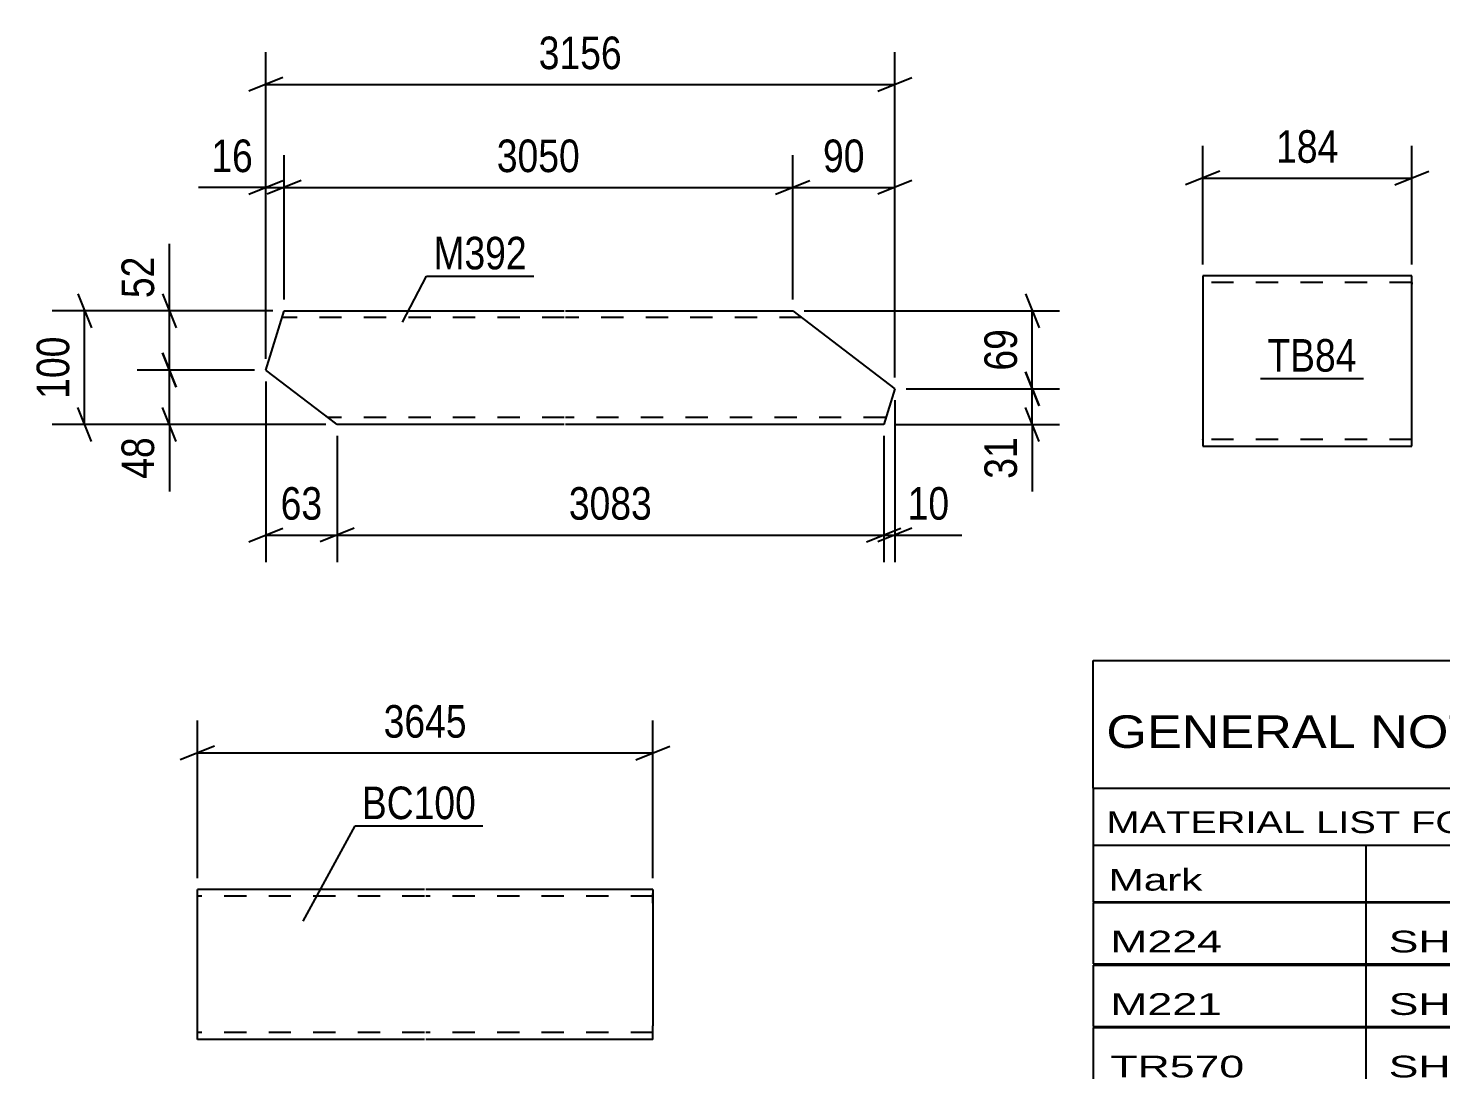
# Model space of a CAD drawing. Header units: millimetres. Extents: x 0 to 841, y 0 to 594.
# Drawn here: x 422.3 to 546.6, y 94.2 to 185.9 of the extents above; entities that cross this region are included whole.
import ezdxf

# ---------------------------------------------------------------- set-up
doc = ezdxf.new("R2010")
doc.units = ezdxf.units.MM
doc.linetypes.add('DXK_LINE_DOT2', pattern=[3.9198, 1.9599, -1.9599])
doc.styles.add('Arial Narrow', font='ARIALN.TTF', dxfattribs={"height": 0.2})

# ---------------------------------------------------------------- blocks, each defined once
blk = doc.blocks.new('Part-103655156-11406 - 11405')
at = {"color": 2, "linetype": 'Continuous'}
for p, q in [((457.14, 110.1), (437.14, 110.1)), ((437.14, 96.99), (437.14, 110.1)), ((477.24, 110.1), (457.24, 110.1)), ((477.24, 110.1), (477.24, 110.01)), ((477.24, 110.01), (477.24, 108.9)), ((477.24, 108.9), (477.24, 98.1)), ((437.14, 96.9), (437.14, 96.99)), ((477.24, 96.9), (477.24, 98.1)), ((457.14, 96.9), (437.14, 96.9)), ((477.24, 96.9), (457.24, 96.9))]:
    blk.add_line(p, q, dxfattribs=at)
at = {"color": 7, "linetype": 'DXK_LINE_DOT2'}
for p, q in [((457.14, 109.5), (437.14, 109.5)), ((477.24, 109.5), (457.24, 109.5)), ((477.24, 108.9), (477.24, 109.75)), ((437.14, 97.5), (437.14, 97.55)), ((457.14, 97.5), (437.14, 97.5)), ((477.24, 97.5), (457.24, 97.5)), ((477.24, 97.55), (477.24, 97.87)), ((477.24, 97.5), (477.24, 97.55))]:
    blk.add_line(p, q, dxfattribs=at)
blk = doc.blocks.new('Part-103655156-14310 - 14309')
at = {"color": 2, "linetype": 'Continuous'}
for p, q in [((443.16, 155.81), (444.78, 161.02)), ((444.78, 161.02), (469.44, 161.02)), ((469.54, 161.02), (489.54, 161.02)), ((489.54, 161.02), (498.54, 154.16)), ((449.44, 151.02), (443.16, 155.81)), ((498.54, 154.16), (497.55, 151.02)), ((469.44, 151.02), (449.44, 151.02)), ((497.55, 151.02), (469.54, 151.02))]:
    blk.add_line(p, q, dxfattribs=at)
at = {"color": 7, "linetype": 'DXK_LINE_DOT2'}
for p, q in [((469.44, 160.42), (444.59, 160.42)), ((490.33, 160.42), (469.54, 160.42)), ((449.44, 151.02), (448.42, 151.8)), ((469.44, 151.62), (448.65, 151.62)), ((497.74, 151.62), (469.54, 151.62))]:
    blk.add_line(p, q, dxfattribs=at)
blk = doc.blocks.new('Part-103655156-13956 - 13955')
at = {"color": 2, "linetype": 'Continuous'}
for p, q in [((544.03, 164.1), (525.63, 164.1)), ((525.63, 164.1), (525.63, 149.19)), ((544.03, 150.3), (544.03, 164.1)), ((544.03, 149.1), (544.03, 150.3)), ((525.63, 149.19), (525.63, 149.1)), ((525.63, 149.1), (544.03, 149.1))]:
    blk.add_line(p, q, dxfattribs=at)
at = {"color": 7, "linetype": 'DXK_LINE_DOT2'}
for p, q in [((544.03, 163.5), (525.63, 163.5)), ((544.03, 163.5), (544.03, 163.45)), ((544.03, 163.45), (544.03, 163.5)), ((544.03, 163.36), (544.03, 163.45)), ((544.03, 163.45), (544.03, 163.36)), ((525.63, 149.7), (525.63, 149.74)), ((544.03, 149.7), (525.63, 149.7)), ((544.03, 149.74), (544.03, 150.07)), ((544.03, 149.7), (544.03, 149.74))]:
    blk.add_line(p, q, dxfattribs=at)
blk = doc.blocks.new('StraightDimension-103655156-11410 - 11405')
at = {"color": 7, "linetype": 'Continuous'}
for p, q in [((437.14, 111.1), (437.14, 124.96)), ((477.24, 111.1), (477.24, 124.96)), ((438.64, 122.71), (435.64, 121.51)), ((437.14, 122.11), (477.24, 122.11)), ((475.74, 121.51), (478.74, 122.71))]:
    blk.add_line(p, q, dxfattribs=at)
at = {"color": 0}
blk.add_wipeout([(461.45, 122.86), (461.45, 127.06), (452.94, 127.06), (452.94, 122.86)], dxfattribs=at)
at = {"color": 3, "style": 'Arial Narrow'}
blk.add_text('3645', height=2.863, dxfattribs=at).set_placement((453.54, 123.46))
blk = doc.blocks.new('StraightDimension-103655156-14487 - 14309')
at = {"color": 7, "linetype": 'Continuous'}
for p, q in [((449.44, 150.02), (449.44, 138.89)), ((497.55, 150.02), (497.55, 138.89)), ((450.94, 141.89), (447.94, 140.69)), ((496.05, 140.69), (499.05, 141.89)), ((449.44, 141.29), (497.55, 141.29))]:
    blk.add_line(p, q, dxfattribs=at)
at = {"color": 0}
blk.add_wipeout([(477.75, 142.04), (477.75, 146.24), (469.24, 146.24), (469.24, 142.04)], dxfattribs=at)
at = {"color": 3, "style": 'Arial Narrow'}
blk.add_text('3083', height=2.863, dxfattribs=at).set_placement((469.84, 142.64))
blk = doc.blocks.new('StraightDimension-103655156-14343 - 14309')
at = {"color": 7, "linetype": 'Continuous'}
for p, q in [((489.54, 162.02), (489.54, 174.73)), ((498.54, 155.16), (498.54, 174.73)), ((488.04, 171.28), (491.04, 172.48)), ((489.54, 171.88), (498.54, 171.88)), ((500.04, 172.48), (497.04, 171.28))]:
    blk.add_line(p, q, dxfattribs=at)
at = {"color": 0}
blk.add_wipeout([(496.47, 172.63), (496.47, 176.83), (491.61, 176.83), (491.61, 172.63)], dxfattribs=at)
at = {"color": 3, "style": 'Arial Narrow'}
blk.add_text('90', height=2.863, dxfattribs=at).set_placement((492.21, 173.23))
blk = doc.blocks.new('StraightDimension-103655156-14345 - 14309')
at = {"color": 7, "linetype": 'Continuous'}
for p, q in [((443.16, 156.81), (443.16, 174.73)), ((444.78, 162.02), (444.78, 174.73)), ((443.16, 171.88), (437.25, 171.88)), ((443.16, 171.88), (437.25, 171.88)), ((441.66, 171.28), (444.66, 172.48)), ((443.16, 171.88), (444.78, 171.88)), ((446.28, 172.48), (443.28, 171.28))]:
    blk.add_line(p, q, dxfattribs=at)
at = {"color": 0}
blk.add_wipeout([(442.63, 172.63), (442.63, 176.83), (437.77, 176.83), (437.77, 172.63)], dxfattribs=at)
at = {"color": 3, "style": 'Arial Narrow'}
blk.add_text('16', height=2.863, dxfattribs=at).set_placement((438.37, 173.23))
blk = doc.blocks.new('StraightDimension-103655156-14332 - 14309')
at = {"color": 7, "linetype": 'Continuous'}
for p, q in [((443.16, 156.81), (443.16, 183.79)), ((498.54, 155.16), (498.54, 183.79)), ((444.66, 181.54), (441.66, 180.34)), ((497.04, 180.34), (500.04, 181.54)), ((443.16, 180.94), (498.54, 180.94))]:
    blk.add_line(p, q, dxfattribs=at)
at = {"color": 0}
blk.add_wipeout([(475.1, 181.69), (475.1, 185.89), (466.59, 185.89), (466.59, 181.69)], dxfattribs=at)
at = {"color": 3, "style": 'Arial Narrow'}
blk.add_text('3156', height=2.863, dxfattribs=at).set_placement((467.19, 182.29))
blk = doc.blocks.new('StraightDimension-103655156-14344 - 14309')
at = {"color": 7, "linetype": 'Continuous'}
for p, q in [((444.78, 162.02), (444.78, 174.73)), ((489.54, 162.02), (489.54, 174.73)), ((446.28, 172.48), (443.28, 171.28)), ((444.78, 171.88), (489.54, 171.88)), ((488.04, 171.28), (491.04, 172.48))]:
    blk.add_line(p, q, dxfattribs=at)
at = {"color": 0}
blk.add_wipeout([(471.42, 172.63), (471.42, 176.83), (462.9, 176.83), (462.9, 172.63)], dxfattribs=at)
at = {"color": 3, "style": 'Arial Narrow'}
blk.add_text('3050', height=2.863, dxfattribs=at).set_placement((463.5, 173.23))
blk = doc.blocks.new('StraightDimension-103655156-14486 - 14309')
at = {"color": 7, "linetype": 'Continuous'}
for p, q in [((498.54, 153.16), (498.54, 138.89)), ((497.55, 150.02), (497.55, 138.89)), ((496.05, 140.69), (499.05, 141.89)), ((500.04, 141.89), (497.04, 140.69)), ((497.55, 141.29), (498.54, 141.29)), ((498.54, 141.29), (504.44, 141.29)), ((498.54, 141.29), (504.44, 141.29))]:
    blk.add_line(p, q, dxfattribs=at)
at = {"color": 0}
blk.add_wipeout([(503.92, 142.04), (503.92, 146.24), (499.06, 146.24), (499.06, 142.04)], dxfattribs=at)
at = {"color": 3, "style": 'Arial Narrow'}
blk.add_text('10', height=2.863, dxfattribs=at).set_placement((499.66, 142.64))
blk = doc.blocks.new('StraightDimension-103655156-14488 - 14309')
at = {"color": 7, "linetype": 'Continuous'}
for p, q in [((443.16, 154.81), (443.16, 138.89)), ((449.44, 150.02), (449.44, 138.89)), ((441.66, 140.69), (444.66, 141.89)), ((450.94, 141.89), (447.94, 140.69)), ((443.16, 141.29), (449.44, 141.29))]:
    blk.add_line(p, q, dxfattribs=at)
at = {"color": 0}
blk.add_wipeout([(448.73, 142.04), (448.73, 146.24), (443.87, 146.24), (443.87, 142.04)], dxfattribs=at)
at = {"color": 3, "style": 'Arial Narrow'}
blk.add_text('63', height=2.863, dxfattribs=at).set_placement((444.47, 142.64))
blk = doc.blocks.new('StraightDimension-103655156-14546 - 14309')
at = {"color": 7, "linetype": 'Continuous'}
for p, q in [((426.61, 162.52), (427.81, 159.52)), ((443.78, 161.02), (424.36, 161.02)), ((427.21, 151.02), (427.21, 161.02)), ((427.81, 149.52), (426.61, 152.52)), ((448.44, 151.02), (424.36, 151.02))]:
    blk.add_line(p, q, dxfattribs=at)
at = {"color": 0}
blk.add_wipeout([(426.46, 159.36), (422.26, 159.36), (422.26, 152.68), (426.46, 152.68)], dxfattribs=at)
at = {"color": 3, "style": 'Arial Narrow'}
blk.add_text('100', height=2.863, rotation=90.0002, dxfattribs=at).set_placement((425.86, 153.28))
blk = doc.blocks.new('StraightDimension-103655156-14578 - 14309')
at = {"color": 7, "linetype": 'Continuous'}
for p, q in [((434.68, 161.02), (434.68, 166.93)), ((434.68, 161.02), (434.68, 166.93)), ((434.08, 162.52), (435.28, 159.52)), ((443.78, 161.02), (431.83, 161.02)), ((434.68, 155.81), (434.68, 161.02)), ((435.28, 154.31), (434.08, 157.31)), ((442.16, 155.81), (431.83, 155.81))]:
    blk.add_line(p, q, dxfattribs=at)
at = {"color": 0}
blk.add_wipeout([(433.93, 166.4), (429.73, 166.4), (429.73, 161.54), (433.93, 161.54)], dxfattribs=at)
at = {"color": 3, "style": 'Arial Narrow'}
blk.add_text('52', height=2.863, rotation=90.0002, dxfattribs=at).set_placement((433.33, 162.14))
blk = doc.blocks.new('StraightDimension-103655156-14579 - 14309')
at = {"color": 7, "linetype": 'Continuous'}
for p, q in [((434.08, 157.31), (435.28, 154.31)), ((442.16, 155.81), (431.83, 155.81)), ((434.68, 151.02), (434.68, 155.81)), ((435.28, 149.52), (434.08, 152.52)), ((448.44, 151.02), (431.83, 151.02)), ((434.68, 151.02), (434.68, 145.11)), ((434.68, 151.02), (434.68, 145.11))]:
    blk.add_line(p, q, dxfattribs=at)
at = {"color": 0}
blk.add_wipeout([(433.93, 150.49), (429.73, 150.49), (429.73, 145.64), (433.93, 145.64)], dxfattribs=at)
at = {"color": 3, "style": 'Arial Narrow'}
blk.add_text('48', height=2.863, rotation=90.0002, dxfattribs=at).set_placement((433.33, 146.24))
blk = doc.blocks.new('StraightDimension-103655156-14627 - 14309')
at = {"color": 7, "linetype": 'Continuous'}
for p, q in [((510.03, 162.52), (511.23, 159.52)), ((490.54, 161.02), (513.03, 161.02)), ((510.63, 154.16), (510.63, 161.02)), ((511.23, 152.66), (510.03, 155.66)), ((499.54, 154.16), (513.03, 154.16))]:
    blk.add_line(p, q, dxfattribs=at)
at = {"color": 0}
blk.add_wipeout([(509.88, 160.02), (505.68, 160.02), (505.68, 155.16), (509.88, 155.16)], dxfattribs=at)
at = {"color": 3, "style": 'Arial Narrow'}
blk.add_text('69', height=2.863, rotation=90.0002, dxfattribs=at).set_placement((509.28, 155.76))
blk = doc.blocks.new('StraightDimension-103655156-14628 - 14309')
at = {"color": 7, "linetype": 'Continuous'}
for p, q in [((510.03, 155.66), (511.23, 152.66)), ((499.54, 154.16), (513.03, 154.16)), ((510.63, 151.02), (510.63, 154.16)), ((511.23, 149.52), (510.03, 152.52)), ((498.55, 151.02), (513.03, 151.02)), ((510.63, 151.02), (510.63, 145.11)), ((510.63, 151.02), (510.63, 145.11))]:
    blk.add_line(p, q, dxfattribs=at)
at = {"color": 0}
blk.add_wipeout([(509.88, 150.49), (505.68, 150.49), (505.68, 145.64), (509.88, 145.64)], dxfattribs=at)
at = {"color": 3, "style": 'Arial Narrow'}
blk.add_text('31', height=2.863, rotation=90.0002, dxfattribs=at).set_placement((509.28, 146.24))
blk = doc.blocks.new('StraightDimension-103655156-14076 - 13955')
at = {"color": 7, "linetype": 'Continuous'}
for p, q in [((525.63, 165.1), (525.63, 175.55)), ((544.03, 165.1), (544.03, 175.55)), ((527.13, 173.3), (524.13, 172.1)), ((542.53, 172.1), (545.53, 173.3)), ((525.63, 172.7), (544.03, 172.7))]:
    blk.add_line(p, q, dxfattribs=at)
at = {"color": 0}
blk.add_wipeout([(538.17, 173.45), (538.17, 177.65), (531.49, 177.65), (531.49, 173.45)], dxfattribs=at)
at = {"color": 3, "style": 'Arial Narrow'}
blk.add_text('184', height=2.863, dxfattribs=at).set_placement((532.09, 174.05))
blk = doc.blocks.new('Unknown-103655156-16384')
at = {"color": 7, "linetype": 'Continuous'}
for p, q in [((516, 130.25), (676, 130.25)), ((516, 119), (516, 130.25)), ((516, 119), (676, 119)), ((516, 119), (516, 114)), ((516, 114), (676, 114)), ((516, 114), (516, 109)), ((540, 114), (540, 109)), ((516, 109), (676, 109)), ((516, 108.95), (516, 103.55)), ((516, 108.95), (676, 108.95)), ((540, 109), (540, 103.5)), ((516, 103.55), (676, 103.55)), ((516, 103.45), (516, 98.05)), ((516, 103.45), (676, 103.45)), ((540, 103.5), (540, 98)), ((516, 98.05), (676, 98.05)), ((516, 97.95), (516, 92.55)), ((516, 97.95), (676, 97.95)), ((540, 98), (540, 92.5))]:
    blk.add_line(p, q, dxfattribs=at)
at = {"color": 7, "style": 'Arial Narrow'}
for s, height, width, p in [('GENERAL NOTES & WELD DETAILS :', 2.8633, 1.4, (517.15, 122.56)), ("MATERIAL LIST FOR ASSEMBLY MK'D", 1.9089, 1.6, (517.15, 115.06)), ('Mark', 1.909, 1.7, (517.34, 110))]:
    blk.add_text(s, height=height, dxfattribs=dict(at, width=width)).set_placement(p)
at = {"color": 7, "linetype": 'Continuous', "style": 'Arial Narrow', "width": 1.794707}
for s, p in [('M224', (517.5, 104.56)), ('SHS100*6', (542, 104.56)), ('M221', (517.5, 99.06)), ('SHS100*6', (542, 99.06)), ('TR570', (517.5, 93.56)), ('SHS100*6', (542, 93.56))]:
    blk.add_text(s, height=1.909, dxfattribs=at).set_placement(p)
blk = doc.blocks.new('Mark-103655156-11413 - 11405')
at = {"color": 0}
blk.add_wipeout([(461.67, 116.29), (461.67, 119.29), (451.62, 119.29), (451.62, 116.29)], dxfattribs=at)
blk.add_wipeout([(461.67, 116.29), (461.67, 119.29), (451.62, 119.29), (451.62, 116.29)], dxfattribs=at)
at = {"color": 30, "linetype": 'Continuous'}
for p, q in [((446.45, 107.32), (451.02, 115.69)), ((451.02, 115.69), (462.27, 115.69))]:
    blk.add_line(p, q, dxfattribs=at)
at = {"color": 3, "style": 'Arial Narrow'}
blk.add_text('BC100', height=2.863, dxfattribs=at).set_placement((451.62, 116.29))
blk = doc.blocks.new('Mark-103655156-14675 - 14309')
at = {"color": 0}
blk.add_wipeout([(466.15, 164.67), (466.15, 167.67), (457.92, 167.67), (457.92, 164.67)], dxfattribs=at)
blk.add_wipeout([(466.15, 164.67), (466.15, 167.67), (457.92, 167.67), (457.92, 164.67)], dxfattribs=at)
at = {"color": 30, "linetype": 'Continuous'}
for p, q in [((455.2, 160.01), (457.32, 164.07)), ((457.32, 164.07), (466.75, 164.07))]:
    blk.add_line(p, q, dxfattribs=at)
at = {"color": 3, "style": 'Arial Narrow'}
blk.add_text('M392', height=2.863, dxfattribs=at).set_placement((457.92, 164.67))
blk = doc.blocks.new('Mark-103655156-14091 - 13955')
at = {"color": 0}
blk.add_wipeout([(539.18, 155.67), (539.18, 158.67), (531.32, 158.67), (531.32, 155.67)], dxfattribs=at)
blk.add_wipeout([(539.18, 155.67), (539.18, 158.67), (531.32, 158.67), (531.32, 155.67)], dxfattribs=at)
at = {"color": 30, "linetype": 'Continuous'}
blk.add_line((530.72, 155.07), (539.78, 155.07), dxfattribs=at)
at = {"color": 3, "style": 'Arial Narrow'}
blk.add_text('TB84', height=2.863, dxfattribs=at).set_placement((531.32, 155.67))

msp = doc.modelspace()

# ---------------------------------------------------------------- block references
for name in ['StraightDimension-103655156-14076 - 13955', 'Part-103655156-13956 - 13955', 'Part-103655156-14310 - 14309', 'StraightDimension-103655156-14487 - 14309', 'Unknown-103655156-16384', 'StraightDimension-103655156-11410 - 11405', 'Part-103655156-11406 - 11405']:
    msp.add_blockref(name, (0, 0))

# ---------------------------------------------------------------- next in the draw order: block references
for name in ['StraightDimension-103655156-14345 - 14309', 'StraightDimension-103655156-14343 - 14309', 'Mark-103655156-14091 - 13955', 'StraightDimension-103655156-14486 - 14309', 'Mark-103655156-11413 - 11405']:
    msp.add_blockref(name, (0, 0))

# ---------------------------------------------------------------- next in the draw order: block references
msp.add_blockref('StraightDimension-103655156-14332 - 14309', (0, 0))

# ---------------------------------------------------------------- next in the draw order: block references
for name in ['StraightDimension-103655156-14344 - 14309', 'StraightDimension-103655156-14488 - 14309']:
    msp.add_blockref(name, (0, 0))

# ---------------------------------------------------------------- next in the draw order: block references
for name in ['Mark-103655156-14675 - 14309', 'StraightDimension-103655156-14546 - 14309', 'StraightDimension-103655156-14627 - 14309']:
    msp.add_blockref(name, (0, 0))

# ---------------------------------------------------------------- next in the draw order: block references
for name in ['StraightDimension-103655156-14578 - 14309', 'StraightDimension-103655156-14628 - 14309']:
    msp.add_blockref(name, (0, 0))

# ---------------------------------------------------------------- next in the draw order: block references
msp.add_blockref('StraightDimension-103655156-14579 - 14309', (0, 0))

doc.saveas('drawing.dxf')
